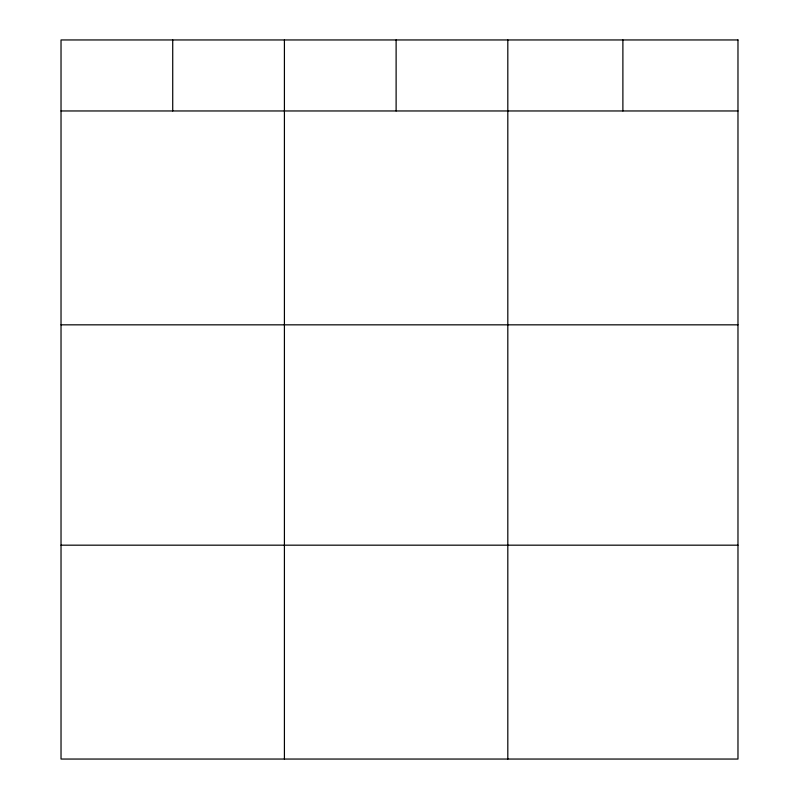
<?xml version="1.0" encoding="UTF-8"?>
<svg xmlns="http://www.w3.org/2000/svg" width="799" height="799" viewBox="0 0 799 799"><rect width="100%" height="100%" fill="white"/><g stroke="black" fill="none" stroke-linecap="round" stroke-linejoin="round"><path stroke-width="1.2" d="M61.024 110.961L737.976 110.961M61.024 324.833L737.976 324.833M61.024 545.178L737.976 545.178M622.89 39.95L622.89 110.961M507.814 39.95L507.814 759.05M396.114 39.95L396.114 110.961M284.414 39.95L284.414 759.05M172.724 39.95L172.724 110.961M737.976 39.95L61.024 39.95L61.024 759.05L737.976 759.05L737.976 39.95"/></g></svg>
